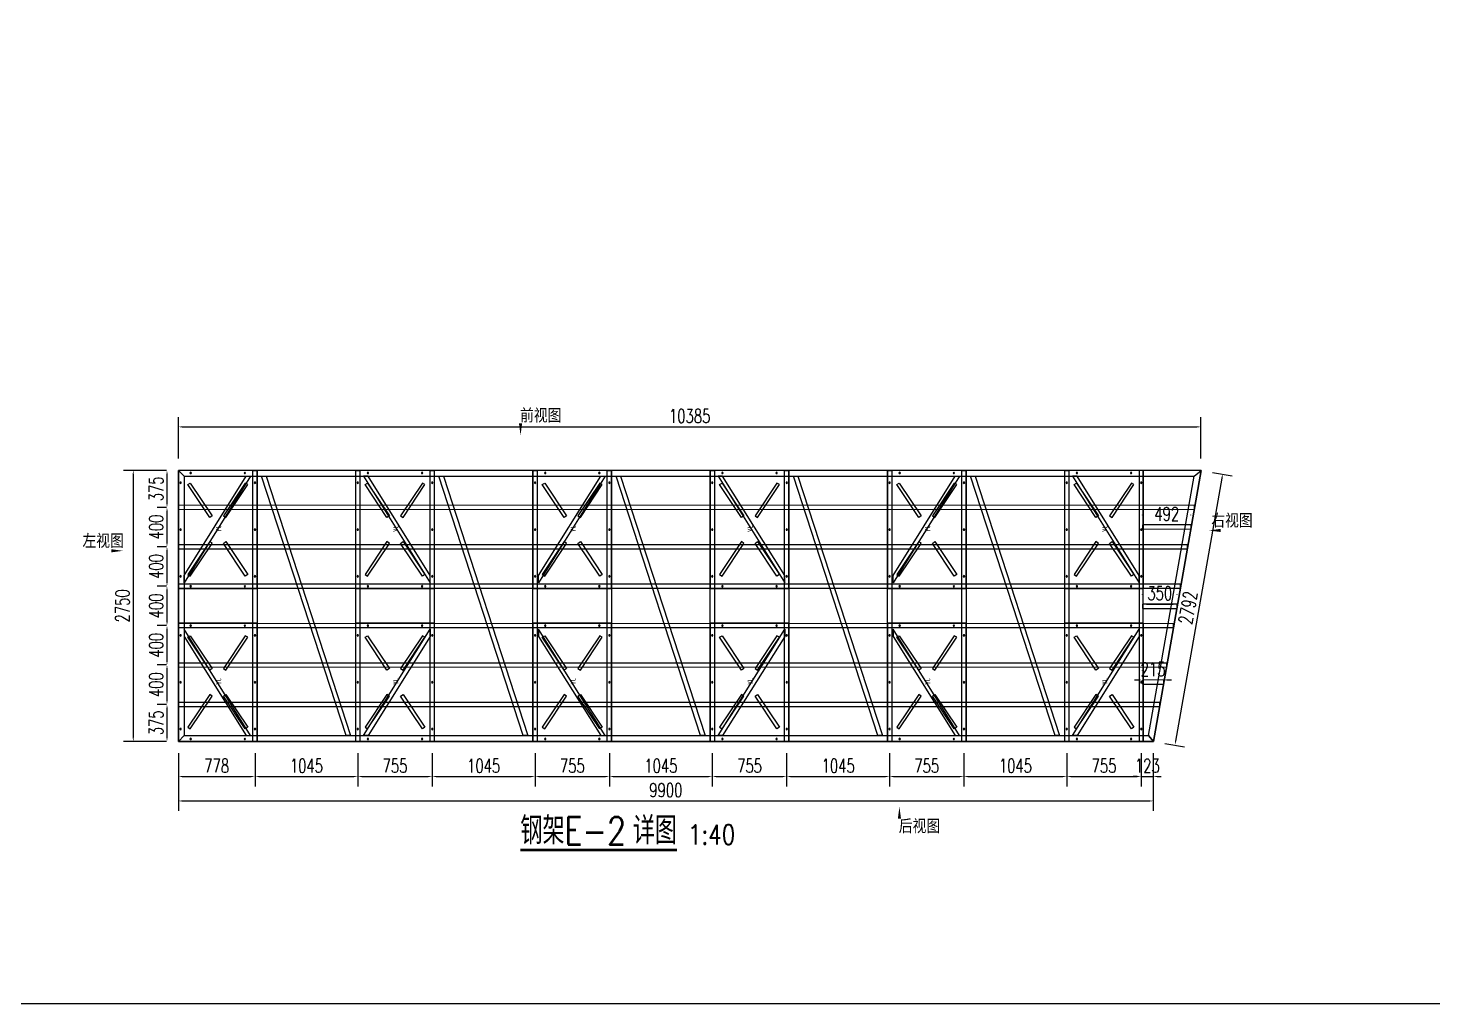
# Model space of a CAD drawing. Header units: millimetres. Extents: x -1471591 to 944464, y -468930 to 547002.
# Drawn here: x -980857 to -966591, y -41127 to -31222 of the extents above; entities that cross this region are included whole.
import ezdxf

# ---------------------------------------------------------------- set-up
doc = ezdxf.new("R2010")
doc.units = ezdxf.units.MM
doc.header["$LTSCALE"] = 10
doc.header["$PDMODE"] = 35
for name, color, linetype in [('DIM_SYMB', 3, 'Continuous'), ('PUB_TEXT', 7, 'Continuous'), ('W-FLOAT_BOWL浮筒', 253, 'Continuous'), ('W-STEEL_FRAME钢架', 3, 'Continuous'), ('W-STEEL_KEEL钢龙骨', 5, 'Continuous')]:
    doc.layers.add(name, color=color, linetype=linetype)
doc.styles.add('_TCH_DIM', font='SIMPLEX.shx', dxfattribs={"bigfont": 'hztxt.shx'})
doc.styles.get("Standard").update_dxf_attribs({"font": 'simplex.shx', "width": 0.8, "bigfont": 'hztxt.shx'})
doc.styles.add('STANDARD_T3', font='simplex.shx', dxfattribs={"width": 0.7, "bigfont": 'hztxt.shx'})
doc.styles.add('黑体', font='simhei.ttf', dxfattribs={"width": 0.8})
doc.dimstyles.new('W&&40', dxfattribs={"dimtxt": 140, "dimasz": 40, "dimexe": 100, "dimexo": 120, "dimgap": 40, "dimtad": 1, "dimdec": 0, "dimzin": 0, "dimdsep": 46, "dimtxsty": 'STANDARD_T3', "dimcen": 0.09, "dimclrd": 1, "dimclre": 1, "dimclrt": 7, "dimazin": 2, "dimtfac": 1, "dimtdec": 0, "dimtix": 1, "dimtmove": 2, "dimatfit": 3, "dimfxl": 0, "dimtolj": 1, "dimtzin": 0, "dimarcsym": 0})

# ---------------------------------------------------------------- blocks, each defined once
blk = doc.blocks.new('*D1346')
at = {"color": 1, "lineweight": -2, "transparency": 16777216}
for p, q in [((-979331, -38582), (-979331, -39167)), ((-969431, -38582), (-969431, -39167)), ((-979291, -39067), (-969471, -39067))]:
    blk.add_line(p, q, dxfattribs=at)
at = {"color": 1, "transparency": 16777216}
for points in [[(-979291, -39061), (-979291, -39074), (-979331, -39067)], [(-969471, -39061), (-969471, -39074), (-969431, -39067)]]:
    blk.add_solid(points, dxfattribs=at)
at = {"layer": 'Defpoints', "color": 0, "transparency": 16777216}
for p in [(-979331, -38462), (-969431, -38462), (-969431, -39067)]:
    blk.add_point(p, dxfattribs=at)
at = {"color": 7, "transparency": 16777216, "insert": (-974381, -38957), "char_height": 140, "attachment_point": 5, "style": 'STANDARD_T3'}
blk.add_mtext('\\A1;9900', dxfattribs=at)
blk = doc.blocks.new('*D1321')
at = {"color": 1, "lineweight": -2, "transparency": 16777216}
for p, q in [((-968734, -35790), (-969205, -38461)), ((-968828, -35733), (-968629, -35768)), ((-969313, -38483), (-969113, -38518))]:
    blk.add_line(p, q, dxfattribs=at)
at = {"color": 1, "transparency": 16777216}
for points in [[(-968741, -35789), (-968728, -35791), (-968727, -35751)], [(-969211, -38460), (-969198, -38462), (-969212, -38500)]]:
    blk.add_solid(points, dxfattribs=at)
at = {"layer": 'Defpoints', "color": 0, "transparency": 16777216}
for p in [(-968947, -35712), (-969431, -38462), (-969212, -38500)]:
    blk.add_point(p, dxfattribs=at)
at = {"color": 7, "transparency": 16777216, "insert": (-969078, -37106), "char_height": 140, "attachment_point": 5, "rotation": 80.0067, "style": 'STANDARD_T3'}
blk.add_mtext('\\A1;2792', dxfattribs=at)
blk = doc.blocks.new('*D424')
at = {"color": 1, "lineweight": -2, "transparency": 16777216}
for p, q in [((-979451, -35712), (-979547, -35712)), ((-979447, -35752), (-979447, -36047)), ((-979451, -36087), (-979547, -36087))]:
    blk.add_line(p, q, dxfattribs=at)
at = {"color": 1, "transparency": 16777216}
for points in [[(-979453, -35752), (-979440, -35752), (-979447, -35712)], [(-979453, -36047), (-979440, -36047), (-979447, -36087)]]:
    blk.add_solid(points, dxfattribs=at)
at = {"layer": 'Defpoints', "color": 0, "transparency": 16777216}
for p in [(-979331, -35712), (-979447, -36087), (-979331, -36087)]:
    blk.add_point(p, dxfattribs=at)
at = {"color": 7, "transparency": 16777216, "insert": (-979557, -35899), "char_height": 140, "attachment_point": 5, "rotation": 90, "style": 'STANDARD_T3'}
blk.add_mtext('\\A1;375', dxfattribs=at)
blk = doc.blocks.new('*D425')
at = {"color": 1, "lineweight": -2, "transparency": 16777216}
for p, q in [((-979451, -36087), (-979547, -36087)), ((-979447, -36127), (-979447, -36447)), ((-979451, -36487), (-979547, -36487))]:
    blk.add_line(p, q, dxfattribs=at)
at = {"color": 1, "transparency": 16777216}
for points in [[(-979453, -36127), (-979440, -36127), (-979447, -36087)], [(-979453, -36447), (-979440, -36447), (-979447, -36487)]]:
    blk.add_solid(points, dxfattribs=at)
at = {"layer": 'Defpoints', "color": 0, "transparency": 16777216}
for p in [(-979331, -36087), (-979447, -36487), (-979331, -36487)]:
    blk.add_point(p, dxfattribs=at)
at = {"color": 7, "transparency": 16777216, "insert": (-979557, -36287), "char_height": 140, "attachment_point": 5, "rotation": 90, "style": 'STANDARD_T3'}
blk.add_mtext('\\A1;400', dxfattribs=at)
blk = doc.blocks.new('*D426')
at = {"color": 1, "lineweight": -2, "transparency": 16777216}
for p, q in [((-979451, -36487), (-979547, -36487)), ((-979447, -36527), (-979447, -36847)), ((-979451, -36887), (-979547, -36887))]:
    blk.add_line(p, q, dxfattribs=at)
at = {"color": 1, "transparency": 16777216}
for points in [[(-979453, -36527), (-979440, -36527), (-979447, -36487)], [(-979453, -36847), (-979440, -36847), (-979447, -36887)]]:
    blk.add_solid(points, dxfattribs=at)
at = {"layer": 'Defpoints', "color": 0, "transparency": 16777216}
for p in [(-979331, -36487), (-979447, -36887), (-979331, -36887)]:
    blk.add_point(p, dxfattribs=at)
at = {"color": 7, "transparency": 16777216, "insert": (-979557, -36687), "char_height": 140, "attachment_point": 5, "rotation": 90, "style": 'STANDARD_T3'}
blk.add_mtext('\\A1;400', dxfattribs=at)
blk = doc.blocks.new('*D427')
at = {"color": 1, "lineweight": -2, "transparency": 16777216}
for p, q in [((-979451, -36887), (-979547, -36887)), ((-979447, -36927), (-979447, -37247)), ((-979451, -37287), (-979547, -37287))]:
    blk.add_line(p, q, dxfattribs=at)
at = {"color": 1, "transparency": 16777216}
for points in [[(-979453, -36927), (-979440, -36927), (-979447, -36887)], [(-979453, -37247), (-979440, -37247), (-979447, -37287)]]:
    blk.add_solid(points, dxfattribs=at)
at = {"layer": 'Defpoints', "color": 0, "transparency": 16777216}
for p in [(-979331, -36887), (-979447, -37287), (-979331, -37287)]:
    blk.add_point(p, dxfattribs=at)
at = {"color": 7, "transparency": 16777216, "insert": (-979557, -37087), "char_height": 140, "attachment_point": 5, "rotation": 90, "style": 'STANDARD_T3'}
blk.add_mtext('\\A1;400', dxfattribs=at)
blk = doc.blocks.new('*D428')
at = {"color": 1, "lineweight": -2, "transparency": 16777216}
for p, q in [((-979451, -37287), (-979547, -37287)), ((-979447, -37327), (-979447, -37647)), ((-979451, -37687), (-979547, -37687))]:
    blk.add_line(p, q, dxfattribs=at)
at = {"color": 1, "transparency": 16777216}
for points in [[(-979453, -37327), (-979440, -37327), (-979447, -37287)], [(-979453, -37647), (-979440, -37647), (-979447, -37687)]]:
    blk.add_solid(points, dxfattribs=at)
at = {"layer": 'Defpoints', "color": 0, "transparency": 16777216}
for p in [(-979331, -37287), (-979447, -37687), (-979331, -37687)]:
    blk.add_point(p, dxfattribs=at)
at = {"color": 7, "transparency": 16777216, "insert": (-979557, -37487), "char_height": 140, "attachment_point": 5, "rotation": 90, "style": 'STANDARD_T3'}
blk.add_mtext('\\A1;400', dxfattribs=at)
blk = doc.blocks.new('*D429')
at = {"color": 1, "lineweight": -2, "transparency": 16777216}
for p, q in [((-979451, -37687), (-979547, -37687)), ((-979447, -37727), (-979447, -38047)), ((-979451, -38087), (-979547, -38087))]:
    blk.add_line(p, q, dxfattribs=at)
at = {"color": 1, "transparency": 16777216}
for points in [[(-979453, -37727), (-979440, -37727), (-979447, -37687)], [(-979453, -38047), (-979440, -38047), (-979447, -38087)]]:
    blk.add_solid(points, dxfattribs=at)
at = {"layer": 'Defpoints', "color": 0, "transparency": 16777216}
for p in [(-979331, -37687), (-979447, -38087), (-979331, -38087)]:
    blk.add_point(p, dxfattribs=at)
at = {"color": 7, "transparency": 16777216, "insert": (-979557, -37887), "char_height": 140, "attachment_point": 5, "rotation": 90, "style": 'STANDARD_T3'}
blk.add_mtext('\\A1;400', dxfattribs=at)
blk = doc.blocks.new('*D430')
at = {"color": 1, "lineweight": -2, "transparency": 16777216}
for p, q in [((-979451, -35712), (-979889, -35712)), ((-979789, -35752), (-979789, -38422)), ((-979451, -38462), (-979889, -38462))]:
    blk.add_line(p, q, dxfattribs=at)
at = {"color": 1, "transparency": 16777216}
for points in [[(-979796, -35752), (-979783, -35752), (-979789, -35712)], [(-979796, -38422), (-979783, -38422), (-979789, -38462)]]:
    blk.add_solid(points, dxfattribs=at)
at = {"layer": 'Defpoints', "color": 0, "transparency": 16777216}
for p in [(-979331, -35712), (-979789, -38462), (-979331, -38462)]:
    blk.add_point(p, dxfattribs=at)
at = {"color": 7, "transparency": 16777216, "insert": (-979899, -37087), "char_height": 140, "attachment_point": 5, "rotation": 90, "style": 'STANDARD_T3'}
blk.add_mtext('\\A1;2750', dxfattribs=at)
blk = doc.blocks.new('*D1324')
at = {"color": 1, "lineweight": -2, "transparency": 16777216}
for p, q in [((-969540, -36165), (-969540, -36164)), ((-969048, -36165), (-969048, -36164)), ((-969088, -36264), (-969500, -36264))]:
    blk.add_line(p, q, dxfattribs=at)
at = {"color": 1, "transparency": 16777216}
for points in [[(-969500, -36257), (-969500, -36270), (-969540, -36264)], [(-969088, -36257), (-969088, -36270), (-969048, -36264)]]:
    blk.add_solid(points, dxfattribs=at)
at = {"layer": 'Defpoints', "color": 0, "transparency": 16777216}
for p in [(-969540, -36264), (-969540, -36285), (-969047, -36285)]:
    blk.add_point(p, dxfattribs=at)
at = {"color": 7, "transparency": 16777216, "insert": (-969294, -36154), "char_height": 140, "attachment_point": 5, "rotation": 0.0331, "style": 'STANDARD_T3'}
blk.add_mtext('\\A1;492', dxfattribs=at)
blk = doc.blocks.new('*D1322')
at = {"color": 1, "lineweight": -2, "transparency": 16777216}
for p, q in [((-969540, -37742), (-969540, -37740)), ((-969325, -37741), (-969325, -37739)), ((-969580, -37840), (-969620, -37841)), ((-969325, -37839), (-969540, -37840)), ((-969285, -37839), (-969245, -37839))]:
    blk.add_line(p, q, dxfattribs=at)
at = {"color": 1, "transparency": 16777216}
for points in [[(-969580, -37834), (-969580, -37847), (-969540, -37840)], [(-969285, -37832), (-969285, -37846), (-969325, -37839)]]:
    blk.add_solid(points, dxfattribs=at)
at = {"layer": 'Defpoints', "color": 0, "transparency": 16777216}
for p in [(-969540, -37840), (-969540, -37862), (-969325, -37861)]:
    blk.add_point(p, dxfattribs=at)
at = {"color": 7, "transparency": 16777216, "insert": (-969433, -37730), "char_height": 140, "attachment_point": 5, "rotation": 0.2765, "style": 'STANDARD_T3'}
blk.add_mtext('\\A1;215', dxfattribs=at)
blk = doc.blocks.new('*D1323')
at = {"color": 1, "lineweight": -2, "transparency": 16777216}
for p, q in [((-969540, -36971), (-969540, -36969)), ((-969500, -37069), (-969229, -37069)), ((-969189, -36971), (-969189, -36969))]:
    blk.add_line(p, q, dxfattribs=at)
at = {"color": 1, "transparency": 16777216}
for points in [[(-969500, -37063), (-969500, -37076), (-969540, -37069)], [(-969229, -37063), (-969229, -37076), (-969189, -37069)]]:
    blk.add_solid(points, dxfattribs=at)
at = {"layer": 'Defpoints', "color": 0, "transparency": 16777216}
for p in [(-969540, -37091), (-969189, -37069), (-969189, -37091)]:
    blk.add_point(p, dxfattribs=at)
at = {"color": 7, "transparency": 16777216, "insert": (-969365, -36959), "char_height": 140, "attachment_point": 5, "style": 'STANDARD_T3'}
blk.add_mtext('\\A1;350', dxfattribs=at)
blk = doc.blocks.new('*D1325')
at = {"color": 1, "lineweight": -2, "transparency": 16777216}
for p, q in [((-979331, -35592), (-979331, -35170)), ((-968947, -35592), (-968947, -35170)), ((-979291, -35270), (-968987, -35270))]:
    blk.add_line(p, q, dxfattribs=at)
at = {"color": 1, "transparency": 16777216}
for points in [[(-979291, -35263), (-979291, -35276), (-979331, -35270)], [(-968987, -35263), (-968987, -35276), (-968947, -35270)]]:
    blk.add_solid(points, dxfattribs=at)
at = {"layer": 'Defpoints', "color": 0, "transparency": 16777216}
for p in [(-968947, -35270), (-979331, -35712), (-968947, -35712)]:
    blk.add_point(p, dxfattribs=at)
at = {"color": 7, "transparency": 16777216, "insert": (-974139, -35160), "char_height": 140, "attachment_point": 5, "style": 'STANDARD_T3'}
blk.add_mtext('\\A1;10385', dxfattribs=at)
blk = doc.blocks.new('*D446')
at = {"color": 1, "lineweight": -2, "transparency": 16777216}
for p, q in [((-979451, -38087), (-979547, -38087)), ((-979447, -38127), (-979447, -38422)), ((-979451, -38462), (-979547, -38462))]:
    blk.add_line(p, q, dxfattribs=at)
at = {"color": 1, "transparency": 16777216}
for points in [[(-979453, -38127), (-979440, -38127), (-979447, -38087)], [(-979453, -38422), (-979440, -38422), (-979447, -38462)]]:
    blk.add_solid(points, dxfattribs=at)
at = {"layer": 'Defpoints', "color": 0, "transparency": 16777216}
for p in [(-979331, -38087), (-979447, -38462), (-979331, -38462)]:
    blk.add_point(p, dxfattribs=at)
at = {"color": 7, "transparency": 16777216, "insert": (-979557, -38274), "char_height": 140, "attachment_point": 5, "rotation": 90, "style": 'STANDARD_T3'}
blk.add_mtext('\\A1;375', dxfattribs=at)
blk = doc.blocks.new('*U1285')
at = {"layer": 'W-STEEL_FRAME钢架', "color": 1}
blk.add_lwpolyline([(452, 1317), (406, 1317), (-452, -1317), (-406, -1317)], close=True, dxfattribs=at)
blk = doc.blocks.new('*U1284')
at = {"color": 0, "linetype": 'ByBlock', "lineweight": -2}
for p in [(0, 0), (1800, 0), (3600, 0), (5400, 0), (7200, 0)]:
    blk.add_blockref('*U1285', p, dxfattribs=at)
blk = doc.blocks.new('$matou$00000186')
for points in [[(-600, 400), (600, 400), (600, -400), (-600, -400)], [(-456, 304), (-472, 279), (-140, 57), (-123, 82)], [(456, 304), (472, 279), (140, 57), (123, 82)], [(-456, -304), (-472, -279), (-140, -57), (-123, -82)], [(456, -304), (472, -279), (140, -57), (123, -82)]]:
    blk.add_lwpolyline(points, close=True)
at = {"color": 1}
for centre in [(-475, 378), (0, 378), (475, 378), (-575, 275), (575, 275), (-575, -275), (575, -275), (-475, -378), (0, -378), (475, -378)]:
    blk.add_circle(centre, 7, dxfattribs=at)
at = {"layer": 'PUB_TEXT', "style": '黑体', "width": 0.8}
blk.add_text('JY', height=52.6, dxfattribs=at).set_placement((-44, -35))
blk = doc.blocks.new('*U1287')
at = {"layer": 'W-FLOAT_BOWL浮筒', "rotation": 90}
blk.add_blockref('$matou$00000186', (0, 0), dxfattribs=at)
blk = doc.blocks.new('*U1286')
at = {"color": 0, "linetype": 'ByBlock', "lineweight": -2}
for p in [(0, 1550), (1800, 1550), (3600, 1550), (5400, 1550), (7200, 1550), (9000, 1550), (0, 0), (1800, 0), (3600, 0), (5400, 0), (7200, 0), (9000, 0)]:
    blk.add_blockref('*U1287', p, dxfattribs=at)
blk = doc.blocks.new('E-2')
blk.add_lwpolyline([(-974715, -163001), (-964814, -163001), (-964330, -160251), (-974715, -160251), (-974715, -163001)])
at = {"layer": 'W-STEEL_FRAME钢架'}
for points in [[(-974657, -162943), (-974715, -163001), (-974715, -160251), (-974657, -160309)], [(-974657, -160309), (-964399, -160309), (-964330, -160251), (-974715, -160251)], [(-964399, -160309), (-964330, -160251), (-964814, -163001), (-964863, -162943)], [(-974657, -162943), (-964863, -162943), (-964814, -163001), (-974715, -163001)]]:
    blk.add_lwpolyline(points, close=True, dxfattribs=at)
at = {"layer": 'W-STEEL_FRAME钢架', "color": 6}
for points in [[(-974026, -160309), (-973981, -160309), (-974657, -161391), (-974657, -161316)], [(-972789, -160309), (-972834, -160309), (-972158, -161391), (-972158, -161316)], [(-970426, -160309), (-970381, -160309), (-971057, -161391), (-971057, -161316)], [(-969189, -160309), (-969234, -160309), (-968558, -161391), (-968558, -161316)], [(-966826, -160309), (-966781, -160309), (-967457, -161391), (-967457, -161316)], [(-965589, -160309), (-965634, -160309), (-964958, -161391), (-964958, -161316)], [(-974026, -162943), (-973981, -162943), (-974657, -161861), (-974657, -161936)], [(-972789, -162943), (-972834, -162943), (-972158, -161861), (-972158, -161936)], [(-970426, -162943), (-970381, -162943), (-971057, -161861), (-971057, -161936)], [(-969189, -162943), (-969234, -162943), (-968558, -161861), (-968558, -161936)], [(-966826, -162943), (-966781, -162943), (-967457, -161861), (-967457, -161936)], [(-965589, -162943), (-965634, -162943), (-964958, -161861), (-964958, -161936)]]:
    blk.add_lwpolyline(points, close=True, dxfattribs=at)
at = {"layer": 'W-STEEL_FRAME钢架', "color": 1}
for points in [[(-973916, -163001), (-973959, -163001), (-973959, -160251), (-973916, -160251)], [(-972871, -163001), (-972914, -163001), (-972914, -160251), (-972871, -160251)], [(-972116, -163001), (-972159, -163001), (-972159, -160251), (-972116, -160251)], [(-971071, -163001), (-971114, -163001), (-971114, -160251), (-971071, -160251)], [(-970316, -163001), (-970359, -163001), (-970359, -160251), (-970316, -160251)], [(-969271, -163001), (-969314, -163001), (-969314, -160251), (-969271, -160251)], [(-968516, -163001), (-968559, -163001), (-968559, -160251), (-968516, -160251)], [(-967471, -163001), (-967514, -163001), (-967514, -160251), (-967471, -160251)], [(-966716, -163001), (-966759, -163001), (-966759, -160251), (-966716, -160251)], [(-965671, -163001), (-965714, -163001), (-965714, -160251), (-965671, -160251)], [(-964959, -163001), (-964916, -163001), (-964916, -160251), (-964959, -160251)], [(-964923, -160846), (-964431, -160845), (-964431, -160802), (-964923, -160803)], [(-964923, -161651), (-964573, -161652), (-964573, -161609), (-964923, -161608)], [(-964923, -162422), (-964709, -162421), (-964709, -162378), (-964923, -162379)]]:
    blk.add_lwpolyline(points, close=True, dxfattribs=at)
at = {"layer": 'W-STEEL_KEEL钢龙骨'}
for points in [[(-974715, -160646), (-964396, -160645), (-964396, -160605), (-974715, -160606)], [(-974715, -161046), (-964467, -161047), (-964467, -161007), (-974715, -161006)], [(-974715, -161446), (-964537, -161446), (-964537, -161406), (-974715, -161406)], [(-974715, -161846), (-964608, -161847), (-964608, -161807), (-974715, -161806)], [(-974715, -162246), (-964678, -162247), (-964678, -162207), (-974715, -162206)], [(-974715, -162646), (-964748, -162646), (-964748, -162606), (-974715, -162606)]]:
    blk.add_lwpolyline(points, close=True, dxfattribs=at)
at = {"xscale": -1}
for name, p, rotation in [('*U1286', (-974315, -160851), 180), ('*U1284', (-973418, -161626), 180.0000000145544)]:
    blk.add_blockref(name, p, dxfattribs=dict(at, rotation=rotation))
blk = doc.blocks.new('*D1334')
at = {"color": 1, "lineweight": -2, "transparency": 16777216}
for p, q in [((-979331, -38582), (-979331, -38920)), ((-978553, -38582), (-978553, -38920)), ((-979291, -38820), (-978593, -38820))]:
    blk.add_line(p, q, dxfattribs=at)
at = {"color": 1, "transparency": 16777216}
for points in [[(-979291, -38813), (-979291, -38826), (-979331, -38820)], [(-978593, -38813), (-978593, -38826), (-978553, -38820)]]:
    blk.add_solid(points, dxfattribs=at)
at = {"layer": 'Defpoints', "color": 0, "transparency": 16777216}
for p in [(-979331, -38462), (-978553, -38462), (-978553, -38820)]:
    blk.add_point(p, dxfattribs=at)
at = {"color": 7, "transparency": 16777216, "insert": (-978942, -38710), "char_height": 140, "attachment_point": 5, "style": 'STANDARD_T3'}
blk.add_mtext('\\A1;778', dxfattribs=at)
blk = doc.blocks.new('*D1335')
at = {"color": 1, "lineweight": -2, "transparency": 16777216}
for p, q in [((-978553, -38582), (-978553, -38920)), ((-977509, -38582), (-977509, -38920)), ((-978513, -38820), (-977549, -38820))]:
    blk.add_line(p, q, dxfattribs=at)
at = {"color": 1, "transparency": 16777216}
for points in [[(-978513, -38813), (-978513, -38826), (-978553, -38820)], [(-977549, -38813), (-977549, -38826), (-977509, -38820)]]:
    blk.add_solid(points, dxfattribs=at)
at = {"layer": 'Defpoints', "color": 0, "transparency": 16777216}
for p in [(-978553, -38462), (-977509, -38462), (-977509, -38820)]:
    blk.add_point(p, dxfattribs=at)
at = {"color": 7, "transparency": 16777216, "insert": (-978031, -38710), "char_height": 140, "attachment_point": 5, "style": 'STANDARD_T3'}
blk.add_mtext('\\A1;1045', dxfattribs=at)
blk = doc.blocks.new('*D1336')
at = {"color": 1, "lineweight": -2, "transparency": 16777216}
for p, q in [((-977509, -38582), (-977509, -38920)), ((-976754, -38582), (-976754, -38920)), ((-977469, -38820), (-976794, -38820))]:
    blk.add_line(p, q, dxfattribs=at)
at = {"color": 1, "transparency": 16777216}
for points in [[(-977469, -38813), (-977469, -38826), (-977509, -38820)], [(-976794, -38813), (-976794, -38826), (-976754, -38820)]]:
    blk.add_solid(points, dxfattribs=at)
at = {"layer": 'Defpoints', "color": 0, "transparency": 16777216}
for p in [(-977509, -38462), (-976754, -38462), (-976754, -38820)]:
    blk.add_point(p, dxfattribs=at)
at = {"color": 7, "transparency": 16777216, "insert": (-977131, -38710), "char_height": 140, "attachment_point": 5, "style": 'STANDARD_T3'}
blk.add_mtext('\\A1;755', dxfattribs=at)
blk = doc.blocks.new('*D1337')
at = {"color": 1, "lineweight": -2, "transparency": 16777216}
for p, q in [((-976754, -38582), (-976754, -38920)), ((-975709, -38582), (-975709, -38920)), ((-976714, -38820), (-975749, -38820))]:
    blk.add_line(p, q, dxfattribs=at)
at = {"color": 1, "transparency": 16777216}
for points in [[(-976714, -38813), (-976714, -38826), (-976754, -38820)], [(-975749, -38813), (-975749, -38826), (-975709, -38820)]]:
    blk.add_solid(points, dxfattribs=at)
at = {"layer": 'Defpoints', "color": 0, "transparency": 16777216}
for p in [(-976754, -38462), (-975709, -38462), (-975709, -38820)]:
    blk.add_point(p, dxfattribs=at)
at = {"color": 7, "transparency": 16777216, "insert": (-976231, -38710), "char_height": 140, "attachment_point": 5, "style": 'STANDARD_T3'}
blk.add_mtext('\\A1;1045', dxfattribs=at)
blk = doc.blocks.new('*D1338')
at = {"color": 1, "lineweight": -2, "transparency": 16777216}
for p, q in [((-975709, -38582), (-975709, -38920)), ((-974954, -38582), (-974954, -38920)), ((-975669, -38820), (-974994, -38820))]:
    blk.add_line(p, q, dxfattribs=at)
at = {"color": 1, "transparency": 16777216}
for points in [[(-975669, -38813), (-975669, -38826), (-975709, -38820)], [(-974994, -38813), (-974994, -38826), (-974954, -38820)]]:
    blk.add_solid(points, dxfattribs=at)
at = {"layer": 'Defpoints', "color": 0, "transparency": 16777216}
for p in [(-975709, -38462), (-974954, -38462), (-974954, -38820)]:
    blk.add_point(p, dxfattribs=at)
at = {"color": 7, "transparency": 16777216, "insert": (-975331, -38710), "char_height": 140, "attachment_point": 5, "style": 'STANDARD_T3'}
blk.add_mtext('\\A1;755', dxfattribs=at)
blk = doc.blocks.new('*D1339')
at = {"color": 1, "lineweight": -2, "transparency": 16777216}
for p, q in [((-974954, -38582), (-974954, -38920)), ((-973909, -38582), (-973909, -38920)), ((-974914, -38820), (-973949, -38820))]:
    blk.add_line(p, q, dxfattribs=at)
at = {"color": 1, "transparency": 16777216}
for points in [[(-974914, -38813), (-974914, -38826), (-974954, -38820)], [(-973949, -38813), (-973949, -38826), (-973909, -38820)]]:
    blk.add_solid(points, dxfattribs=at)
at = {"layer": 'Defpoints', "color": 0, "transparency": 16777216}
for p in [(-974954, -38462), (-973909, -38462), (-973909, -38820)]:
    blk.add_point(p, dxfattribs=at)
at = {"color": 7, "transparency": 16777216, "insert": (-974431, -38710), "char_height": 140, "attachment_point": 5, "style": 'STANDARD_T3'}
blk.add_mtext('\\A1;1045', dxfattribs=at)
blk = doc.blocks.new('*D1340')
at = {"color": 1, "lineweight": -2, "transparency": 16777216}
for p, q in [((-973909, -38582), (-973909, -38920)), ((-973154, -38582), (-973154, -38920)), ((-973869, -38820), (-973194, -38820))]:
    blk.add_line(p, q, dxfattribs=at)
at = {"color": 1, "transparency": 16777216}
for points in [[(-973869, -38813), (-973869, -38826), (-973909, -38820)], [(-973194, -38813), (-973194, -38826), (-973154, -38820)]]:
    blk.add_solid(points, dxfattribs=at)
at = {"layer": 'Defpoints', "color": 0, "transparency": 16777216}
for p in [(-973909, -38462), (-973154, -38462), (-973154, -38820)]:
    blk.add_point(p, dxfattribs=at)
at = {"color": 7, "transparency": 16777216, "insert": (-973531, -38710), "char_height": 140, "attachment_point": 5, "style": 'STANDARD_T3'}
blk.add_mtext('\\A1;755', dxfattribs=at)
blk = doc.blocks.new('*D1341')
at = {"color": 1, "lineweight": -2, "transparency": 16777216}
for p, q in [((-973154, -38582), (-973154, -38920)), ((-972109, -38582), (-972109, -38920)), ((-973114, -38820), (-972149, -38820))]:
    blk.add_line(p, q, dxfattribs=at)
at = {"color": 1, "transparency": 16777216}
for points in [[(-973114, -38813), (-973114, -38826), (-973154, -38820)], [(-972149, -38813), (-972149, -38826), (-972109, -38820)]]:
    blk.add_solid(points, dxfattribs=at)
at = {"layer": 'Defpoints', "color": 0, "transparency": 16777216}
for p in [(-973154, -38462), (-972109, -38462), (-972109, -38820)]:
    blk.add_point(p, dxfattribs=at)
at = {"color": 7, "transparency": 16777216, "insert": (-972631, -38710), "char_height": 140, "attachment_point": 5, "style": 'STANDARD_T3'}
blk.add_mtext('\\A1;1045', dxfattribs=at)
blk = doc.blocks.new('*D1342')
at = {"color": 1, "lineweight": -2, "transparency": 16777216}
for p, q in [((-972109, -38582), (-972109, -38920)), ((-971354, -38582), (-971354, -38920)), ((-972069, -38820), (-971394, -38820))]:
    blk.add_line(p, q, dxfattribs=at)
at = {"color": 1, "transparency": 16777216}
for points in [[(-972069, -38813), (-972069, -38826), (-972109, -38820)], [(-971394, -38813), (-971394, -38826), (-971354, -38820)]]:
    blk.add_solid(points, dxfattribs=at)
at = {"layer": 'Defpoints', "color": 0, "transparency": 16777216}
for p in [(-972109, -38462), (-971354, -38462), (-971354, -38820)]:
    blk.add_point(p, dxfattribs=at)
at = {"color": 7, "transparency": 16777216, "insert": (-971731, -38710), "char_height": 140, "attachment_point": 5, "style": 'STANDARD_T3'}
blk.add_mtext('\\A1;755', dxfattribs=at)
blk = doc.blocks.new('*D1343')
at = {"color": 1, "lineweight": -2, "transparency": 16777216}
for p, q in [((-971354, -38582), (-971354, -38920)), ((-970309, -38582), (-970309, -38920)), ((-971314, -38820), (-970349, -38820))]:
    blk.add_line(p, q, dxfattribs=at)
at = {"color": 1, "transparency": 16777216}
for points in [[(-971314, -38813), (-971314, -38826), (-971354, -38820)], [(-970349, -38813), (-970349, -38826), (-970309, -38820)]]:
    blk.add_solid(points, dxfattribs=at)
at = {"layer": 'Defpoints', "color": 0, "transparency": 16777216}
for p in [(-971354, -38462), (-970309, -38462), (-970309, -38820)]:
    blk.add_point(p, dxfattribs=at)
at = {"color": 7, "transparency": 16777216, "insert": (-970831, -38710), "char_height": 140, "attachment_point": 5, "style": 'STANDARD_T3'}
blk.add_mtext('\\A1;1045', dxfattribs=at)
blk = doc.blocks.new('*D1344')
at = {"color": 1, "lineweight": -2, "transparency": 16777216}
for p, q in [((-970309, -38582), (-970309, -38920)), ((-969554, -38582), (-969554, -38920)), ((-970269, -38820), (-969594, -38820))]:
    blk.add_line(p, q, dxfattribs=at)
at = {"color": 1, "transparency": 16777216}
for points in [[(-970269, -38813), (-970269, -38826), (-970309, -38820)], [(-969594, -38813), (-969594, -38826), (-969554, -38820)]]:
    blk.add_solid(points, dxfattribs=at)
at = {"layer": 'Defpoints', "color": 0, "transparency": 16777216}
for p in [(-970309, -38462), (-969554, -38462), (-969554, -38820)]:
    blk.add_point(p, dxfattribs=at)
at = {"color": 7, "transparency": 16777216, "insert": (-969931, -38710), "char_height": 140, "attachment_point": 5, "style": 'STANDARD_T3'}
blk.add_mtext('\\A1;755', dxfattribs=at)
blk = doc.blocks.new('*D1345')
at = {"color": 1, "lineweight": -2, "transparency": 16777216}
for p, q in [((-969554, -38582), (-969554, -38920)), ((-969431, -38582), (-969431, -38920)), ((-969594, -38820), (-969634, -38820)), ((-969554, -38820), (-969431, -38820)), ((-969391, -38820), (-969351, -38820))]:
    blk.add_line(p, q, dxfattribs=at)
at = {"color": 1, "transparency": 16777216}
for points in [[(-969594, -38813), (-969594, -38826), (-969554, -38820)], [(-969391, -38813), (-969391, -38826), (-969431, -38820)]]:
    blk.add_solid(points, dxfattribs=at)
at = {"layer": 'Defpoints', "color": 0, "transparency": 16777216}
for p in [(-969554, -38462), (-969431, -38462), (-969431, -38820)]:
    blk.add_point(p, dxfattribs=at)
at = {"color": 7, "transparency": 16777216, "insert": (-969492, -38710), "char_height": 140, "attachment_point": 5, "style": 'STANDARD_T3'}
blk.add_mtext('\\A1;123', dxfattribs=at)

msp = doc.modelspace()

# ---------------------------------------------------------------- linework, layer by layer
msp.add_lwpolyline([(-994043.5, -11562.1), (-948435.8, -11562.1), (-948435.8, -41127.3), (-994043.5, -41127.3)], close=True)
msp.add_lwpolyline([(-972008.7, -39441.5, 0, 0, 0), (-972008.7, -39125.5, 0, 32, 0), (-972008.7, -39245.5, 0, 0, 0)], format="xyseb")
at = {"layer": 'DIM_SYMB'}
for points in [[(-975856.5, -35039.2, 0, 0, 0), (-975856.5, -35355.2, 0, 32, 0), (-975856.5, -35235.2, 0, 0, 0)], [(-968550.8, -36321.1, 0, 0, 0), (-968866.8, -36321.1, 0, 32, 0), (-968746.8, -36321.1, 0, 0, 0)], [(-980209.4, -36527.7, 0, 0, 0), (-979893.4, -36527.7, 0, 32, 0), (-980013.4, -36527.7, 0, 0, 0)]]:
    msp.add_lwpolyline(points, format="xyseb", dxfattribs=at)
at = {"layer": 'DIM_SYMB', "const_width": 28}
msp.add_lwpolyline([(-975857.7, -39564.5), (-974268.8, -39564.5)], dxfattribs=at)

# ---------------------------------------------------------------- block references
msp.add_blockref('E-2', (-4616.2, 124539))

# ---------------------------------------------------------------- texts
at = {"width": 0.8}
for s, p in [('钢架', (-975857.7, -39508.5)), ('E-2', (-975409.7, -39508.5)), ('详图', (-974716.3, -39508.5))]:
    msp.add_text(s, height=280, dxfattribs=at).set_placement(p)
at = {"layer": 'PUB_TEXT', "color": 7, "style": '_TCH_DIM'}
for s, p in [('前视图', (-975861, -35225.8)), ('右视图', (-968841.8, -36292.7)), ('左视图', (-980305.3, -36499.2)), ('后视图', (-972015.4, -39395))]:
    msp.add_text(s, height=140, dxfattribs=at).set_placement(p)
at = {"layer": 'PUB_TEXT', "color": 7, "width": 0.8}
msp.add_text('1:40', height=200, dxfattribs=at).set_placement((-974156.8, -39508.5))

# ---------------------------------------------------------------- dimensions: what is measured, and where the dimension line sits
for base, p1, p2, picture, middle in [((-968946.6, -35269.7), (-979331.2, -35711.8), (-968946.6, -35711.8), '*D1325', (-974138.9, -35159.7)), ((-969189.4, -37069.2), (-969539.7, -37090.7), (-969189.4, -37091.1), '*D1323', (-969364.5, -36959.2)), ((-969431.2, -39067.4), (-979331.2, -38461.8), (-969431.2, -38461.8), '*D1346', (-974381.2, -38957.4)), ((-978553.2, -38819.5), (-979331.1, -38461.8), (-978553.2, -38461.8), '*D1334', (-978942.1, -38709.5)), ((-977508.6567765, -38819.5115983), (-978553.1567765, -38461.815154), (-977508.6567765, -38461.8151533), '*D1335', (-978030.9067765, -38709.5115983)), ((-976753.7, -38819.5), (-977508.7, -38461.8), (-976753.7, -38461.8), '*D1336', (-977131.2, -38709.5)), ((-975708.7, -38819.5), (-976753.7, -38461.8), (-975708.7, -38461.8), '*D1337', (-976231.2, -38709.5)), ((-974953.7, -38819.5), (-975708.7, -38461.8), (-974953.7, -38461.8), '*D1338', (-975331.2, -38709.5)), ((-973908.7, -38819.5), (-974953.7, -38461.8), (-973908.7, -38461.8), '*D1339', (-974431.2, -38709.5)), ((-973153.7, -38819.5), (-973908.7, -38461.8), (-973153.7, -38461.8), '*D1340', (-973531.2, -38709.5)), ((-972108.7, -38819.5), (-973153.7, -38461.8), (-972108.7, -38461.8), '*D1341', (-972631.2, -38709.5)), ((-971353.7, -38819.5), (-972108.7, -38461.8), (-971353.7, -38461.8), '*D1342', (-971731.2, -38709.5)), ((-970308.7, -38819.5), (-971353.7, -38461.8), (-970308.7, -38461.8), '*D1343', (-970831.2, -38709.5)), ((-969553.7, -38819.5), (-970308.7, -38461.8), (-969553.7, -38461.8), '*D1344', (-969931.2, -38709.5)), ((-969430.6, -38819.5), (-969553.7, -38461.8), (-969430.6, -38461.8), '*D1345', (-969492.1, -38709.5))]:
    dim = msp.add_linear_dim(base=base, p1=p1, p2=p2, dimstyle='W&&40')
    dim.commit()
    dim.dimension.update_dxf_attribs({"geometry": picture, "text_midpoint": middle})
for base, p1, p2, picture, middle in [((-979789.4, -38461.8), (-979331.2, -35711.8), (-979331.2, -38461.8), '*D430', (-979899.4, -37086.8)), ((-979446.6, -36086.8), (-979331.2, -35711.8), (-979331.2, -36086.8), '*D424', (-979556.6, -35899.3)), ((-979446.6, -36486.8), (-979331.2, -36086.8), (-979331.2, -36486.8), '*D425', (-979556.6, -36286.8)), ((-979446.6, -36886.8), (-979331.2, -36486.8), (-979331.2, -36886.8), '*D426', (-979556.6, -36686.8)), ((-979446.6, -37286.8), (-979331.2, -36886.8), (-979331.2, -37286.8), '*D427', (-979556.6, -37086.8)), ((-979446.6, -37686.8), (-979331.2, -37286.8), (-979331.2, -37686.8), '*D428', (-979556.6, -37486.8)), ((-979446.6, -38086.8), (-979331.2, -37686.8), (-979331.2, -38086.8), '*D429', (-979556.6, -37886.8)), ((-979446.6, -38461.8), (-979331.2, -38086.8), (-979331.2, -38461.8), '*D446', (-979556.6, -38274.3))]:
    dim = msp.add_linear_dim(base=base, p1=p1, p2=p2, angle=90, dimstyle='W&&40')
    dim.commit()
    dim.dimension.update_dxf_attribs({"geometry": picture, "text_midpoint": middle})
for p1, p2, distance, picture, middle in [((-968946.6, -35711.8), (-969431.2, -38461.8), 222.8, '*D1321', (-969077.8, -37106.4)), ((-969047.5, -36285), (-969539.7, -36285.3), -21.5, '*D1324', (-969293.7, -36153.7)), ((-969324.8, -37860.8), (-969539.7, -37861.8), -21.5, '*D1322', (-969432.9, -37729.8))]:
    dim = msp.add_aligned_dim(p1=p1, p2=p2, distance=distance, dimstyle='W&&40')
    dim.commit()
    dim.dimension.update_dxf_attribs({"geometry": picture, "text_midpoint": middle})

doc.saveas('drawing.dxf')
